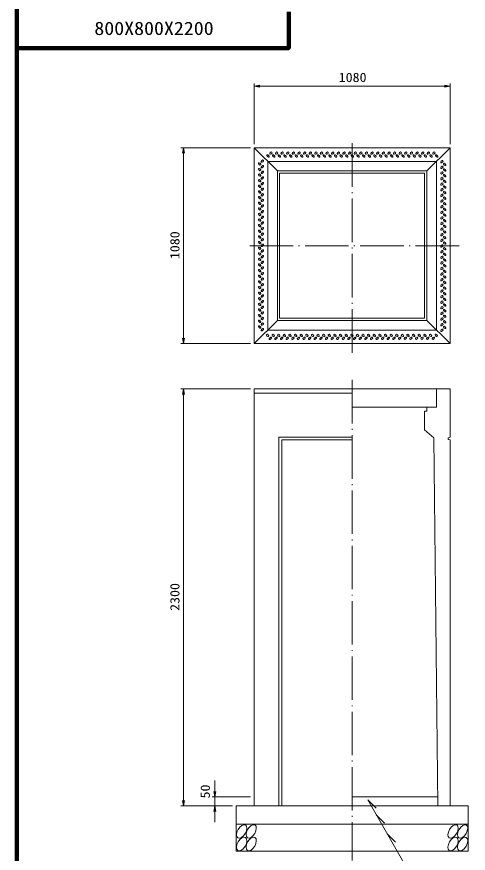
# Model space of a CAD drawing. Units: millimetres, scale not verified. Extents: x -8410 to 41710, y -74801 to 5940.
# Drawn here: x 26910 to 29401, y -63081 to -58467 of the extents above; entities that cross this region are included whole.
import ezdxf
from ezdxf.enums import TextEntityAlignment as Align

# ---------------------------------------------------------------- set-up
doc = ezdxf.new("R2010")
doc.units = ezdxf.units.MM
doc.header["$LTSCALE"] = 20
doc.linetypes.add('LONG_DASHED_DOTTED', pattern=[15.25, 12, -1.5, 0.25, -1.5])
for name, color, linetype, lineweight in [('0-0_グループ[0](0)-D-BMK(0)', 2, 'LONG_DASHED_DOTTED', 13), ('0-1_グループ[0](0)-D-STR(1)', 1, 'Continuous', 13), ('0-2_グループ[0](0)-D-STR-DIM(2)', 7, 'Continuous', 13), ('0-3_グループ[0](0)-D-STR-HTXT(3)', 7, 'Continuous', 13), ('0-5_グループ[0](0)-D-TTL(5)', 2, 'Continuous', 140)]:
    doc.layers.add(name, color=color, linetype=linetype, lineweight=lineweight)
doc.layers.add('0-6_グループ[0](0)-D-TTL-TXT(6)', color=7, linetype='Continuous')
doc.styles.add('ＭＳ ゴシック', font='')
doc.styles.get('ＭＳ ゴシック').set_extended_font_data('MS Gothic')

msp = doc.modelspace()

# ---------------------------------------------------------------- linework, layer by layer
at = {"layer": '0-0_グループ[0](0)-D-BMK(0)'}
for p, q in [((28760, -60320), (28760, -59140)), ((29350, -59730), (28170, -59730)), ((28760, -60470), (28760, -63120))]:
    msp.add_line(p, q, dxfattribs=at)
at = {"layer": '0-1_グループ[0](0)-D-STR(1)'}
for p, q in [((28220, -59190), (29300, -59190)), ((28220, -60270), (28220, -59190)), ((28348, -59318), (28220, -59190)), ((29172, -59318), (29300, -59190)), ((29300, -59190), (29300, -60270)), ((28295, -59265), (29225, -59265)), ((28295, -60195), (28295, -59265)), ((29225, -59265), (29225, -60195)), ((28348, -59318), (29172, -59318)), ((28348, -60142), (28348, -59318)), ((29172, -59318), (29172, -60142)), ((28360, -59330), (29160, -59330)), ((28360, -60130), (28360, -59330)), ((29160, -59330), (29160, -60130)), ((28220, -60270), (28348, -60142)), ((29172, -60142), (28348, -60142)), ((29160, -60130), (28360, -60130)), ((29172, -60142), (29300, -60270)), ((29225, -60195), (28295, -60195)), ((29300, -60270), (28220, -60270)), ((29300, -60520), (28220, -60520)), ((28220, -60520), (28220, -62820)), ((29225, -60520), (29225, -60620)), ((29300, -60520), (29300, -60786.5)), ((28760, -60543.3), (28220, -60543.3)), ((29225, -60620), (28760, -60620)), ((29160, -60642), (29160, -60745)), ((29160, -60745), (29210, -60790)), ((28356.5, -60786.5), (28356.5, -62820)), ((28356.5, -60786.5), (28760, -60786.5)), ((28371.5, -60801.5), (28371.5, -62820)), ((28371.5, -60801.5), (28760, -60801.5)), ((29210, -60790), (29232, -62820)), ((29290, -60790), (29300, -60786.5)), ((29300, -60801.5), (29300, -62820)), ((29231.46, -62770), (28760, -62770)), ((29400, -62820), (28120, -62820)), ((28120, -62820), (28120, -63070)), ((29400, -62820), (29400, -63070)), ((29400, -62920), (28120, -62920)), ((29400, -63070), (28120, -63070))]:
    msp.add_line(p, q, dxfattribs=at)
for points in [[(29172, -60620), (29172, -60642), (29160, -60642)], [(29300, -60801.5), (29290, -60798), (29290, -60790)]]:
    msp.add_lwpolyline(points, dxfattribs=at)
for centre, major_axis, ratio in [((28296.39, -59235.14), (6.01, -6.01), 0.529412), ((28311.89, -59219.64), (-6.01, -6.01), 0.529412), ((28327.43, -59235.11), (6.01, -6.01), 0.529412), ((28342.93, -59219.61), (-6.01, -6.01), 0.529412), ((28358.43, -59235.11), (6.01, -6.01), 0.529412), ((28373.93, -59219.61), (-6.01, -6.01), 0.529412), ((28389.43, -59235.11), (6.01, -6.01), 0.529412), ((28404.93, -59219.61), (-6.01, -6.01), 0.529412), ((28420.46, -59235.07), (6.01, -6.01), 0.529412), ((28435.96, -59219.57), (-6.01, -6.01), 0.529412), ((28451.46, -59235.07), (6.01, -6.01), 0.529412), ((28466.96, -59219.57), (-6.01, -6.01), 0.529412), ((28482.46, -59235.07), (6.01, -6.01), 0.529412), ((28497.96, -59219.57), (-6.01, -6.01), 0.529412), ((28513.5, -59235.03), (6.01, -6.01), 0.529412), ((28529, -59219.53), (-6.01, -6.01), 0.529412), ((28544.5, -59235.03), (6.01, -6.01), 0.529412), ((28560, -59219.53), (-6.01, -6.01), 0.529412), ((28575.5, -59235.03), (6.01, -6.01), 0.529412), ((28591, -59219.53), (-6.01, -6.01), 0.529412), ((28606.5, -59235.03), (6.01, -6.01), 0.529412), ((28622, -59219.53), (-6.01, -6.01), 0.529412), ((28637.5, -59235.03), (6.01, -6.01), 0.529412), ((28653, -59219.53), (-6.01, -6.01), 0.529412), ((28668.5, -59235.03), (6.01, -6.01), 0.529412), ((28684, -59219.53), (-6.01, -6.01), 0.529412), ((28699.5, -59235.03), (6.01, -6.01), 0.529412), ((28715, -59219.53), (-6.01, -6.01), 0.529412), ((28730.5, -59235.03), (6.01, -6.01), 0.529412), ((28746, -59219.53), (-6.01, -6.01), 0.529412), ((28761.5, -59235.03), (6.01, -6.01), 0.529412), ((28777, -59219.53), (-6.01, -6.01), 0.529412), ((28792.5, -59235.03), (6.01, -6.01), 0.529412), ((28808, -59219.53), (-6.01, -6.01), 0.529412), ((28823.5, -59235.03), (6.01, -6.01), 0.529412), ((28839, -59219.53), (-6.01, -6.01), 0.529412), ((28854.5, -59235.03), (6.01, -6.01), 0.529412), ((28870, -59219.53), (-6.01, -6.01), 0.529412), ((28885.5, -59235.03), (6.01, -6.01), 0.529412), ((28901, -59219.53), (-6.01, -6.01), 0.529412), ((28916.5, -59235.03), (6.01, -6.01), 0.529412), ((28932, -59219.53), (-6.01, -6.01), 0.529412), ((28947.5, -59235.03), (6.01, -6.01), 0.529412), ((28963, -59219.53), (-6.01, -6.01), 0.529412), ((28978.5, -59235.03), (6.01, -6.01), 0.529412), ((28994, -59219.53), (-6.01, -6.01), 0.529412), ((29009.5, -59235.03), (6.01, -6.01), 0.529412), ((29025, -59219.53), (-6.01, -6.01), 0.529412), ((29040.5, -59235.03), (6.01, -6.01), 0.529412), ((29056, -59219.53), (-6.01, -6.01), 0.529412), ((29071.5, -59235.03), (6.01, -6.01), 0.529412), ((29087, -59219.53), (-6.01, -6.01), 0.529412), ((29102.5, -59235.03), (6.01, -6.01), 0.529412), ((29118, -59219.53), (-6.01, -6.01), 0.529412), ((29133.5, -59235.03), (6.01, -6.01), 0.529412), ((29149, -59219.53), (-6.01, -6.01), 0.529412), ((29164.5, -59235.03), (6.01, -6.01), 0.529412), ((29180, -59219.53), (-6.01, -6.01), 0.529412), ((29195.5, -59235.03), (6.01, -6.01), 0.529412), ((29211, -59219.53), (-6.01, -6.01), 0.529412), ((29226.5, -59235.03), (6.01, -6.01), 0.529412), ((28249.53, -59279), (6.01, -6.01), 0.529412), ((28265.03, -59263.5), (6.01, 6.01), 0.529412), ((29254.86, -59266.39), (-6.01, -6.01), 0.529412), ((29270.36, -59281.89), (-6.01, 6.01), 0.529412), ((28249.53, -59310), (6.01, -6.01), 0.529412), ((28265.03, -59294.5), (6.01, 6.01), 0.529412), ((28265.03, -59325.5), (6.01, 6.01), 0.529412), ((29254.89, -59297.43), (-6.01, -6.01), 0.529412), ((29254.89, -59328.43), (-6.01, -6.01), 0.529412), ((29270.39, -59312.93), (-6.01, 6.01), 0.529412), ((28249.53, -59341), (6.01, -6.01), 0.529412), ((28249.53, -59372), (6.01, -6.01), 0.529412), ((28265.03, -59356.5), (6.01, 6.01), 0.529412), ((29254.89, -59359.43), (-6.01, -6.01), 0.529412), ((29270.39, -59343.93), (-6.01, 6.01), 0.529412), ((29270.39, -59374.93), (-6.01, 6.01), 0.529412), ((28249.53, -59403), (6.01, -6.01), 0.529412), ((28265.03, -59387.5), (6.01, 6.01), 0.529412), ((28265.03, -59418.5), (6.01, 6.01), 0.529412), ((29254.93, -59390.46), (-6.01, -6.01), 0.529412), ((29254.93, -59421.46), (-6.01, -6.01), 0.529412), ((29270.43, -59405.96), (-6.01, 6.01), 0.529412), ((28249.53, -59434), (6.01, -6.01), 0.529412), ((28249.53, -59465), (6.01, -6.01), 0.529412), ((28265.03, -59449.5), (6.01, 6.01), 0.529412), ((29254.93, -59452.46), (-6.01, -6.01), 0.529412), ((29270.43, -59436.96), (-6.01, 6.01), 0.529412), ((29270.43, -59467.96), (-6.01, 6.01), 0.529412), ((28249.53, -59496), (6.01, -6.01), 0.529412), ((28265.03, -59480.5), (6.01, 6.01), 0.529412), ((28265.03, -59511.5), (6.01, 6.01), 0.529412), ((29254.97, -59483.5), (-6.01, -6.01), 0.529412), ((29254.97, -59514.5), (-6.01, -6.01), 0.529412), ((29270.47, -59499), (-6.01, 6.01), 0.529412), ((28249.53, -59527), (6.01, -6.01), 0.529412), ((28249.53, -59558), (6.01, -6.01), 0.529412), ((28265.03, -59542.5), (6.01, 6.01), 0.529412), ((29254.97, -59545.5), (-6.01, -6.01), 0.529412), ((29270.47, -59530), (-6.01, 6.01), 0.529412), ((29270.47, -59561), (-6.01, 6.01), 0.529412), ((28249.53, -59589), (6.01, -6.01), 0.529412), ((28265.03, -59573.5), (6.01, 6.01), 0.529412), ((28265.03, -59604.5), (6.01, 6.01), 0.529412), ((29254.97, -59576.5), (-6.01, -6.01), 0.529412), ((29254.97, -59607.5), (-6.01, -6.01), 0.529412), ((29270.47, -59592), (-6.01, 6.01), 0.529412), ((28249.53, -59620), (6.01, -6.01), 0.529412), ((28249.53, -59651), (6.01, -6.01), 0.529412), ((28265.03, -59635.5), (6.01, 6.01), 0.529412), ((29254.97, -59638.5), (-6.01, -6.01), 0.529412), ((29270.47, -59623), (-6.01, 6.01), 0.529412), ((29270.47, -59654), (-6.01, 6.01), 0.529412), ((28249.53, -59682), (6.01, -6.01), 0.529412), ((28265.03, -59666.5), (6.01, 6.01), 0.529412), ((28265.03, -59697.5), (6.01, 6.01), 0.529412), ((29254.97, -59669.5), (-6.01, -6.01), 0.529412), ((29254.97, -59700.5), (-6.01, -6.01), 0.529412), ((29270.47, -59685), (-6.01, 6.01), 0.529412), ((28249.53, -59713), (6.01, -6.01), 0.529412), ((28249.53, -59744), (6.01, -6.01), 0.529412), ((28265.03, -59728.5), (6.01, 6.01), 0.529412), ((29254.97, -59731.5), (-6.01, -6.01), 0.529412), ((29270.47, -59716), (-6.01, 6.01), 0.529412), ((29270.47, -59747), (-6.01, 6.01), 0.529412), ((28249.53, -59775), (6.01, -6.01), 0.529412), ((28265.03, -59759.5), (6.01, 6.01), 0.529412), ((28265.03, -59790.5), (6.01, 6.01), 0.529412), ((29254.97, -59762.5), (-6.01, -6.01), 0.529412), ((29254.97, -59793.5), (-6.01, -6.01), 0.529412), ((29270.47, -59778), (-6.01, 6.01), 0.529412), ((28249.53, -59806), (6.01, -6.01), 0.529412), ((28249.53, -59837), (6.01, -6.01), 0.529412), ((28265.03, -59821.5), (6.01, 6.01), 0.529412), ((29254.97, -59824.5), (-6.01, -6.01), 0.529412), ((29270.47, -59809), (-6.01, 6.01), 0.529412), ((29270.47, -59840), (-6.01, 6.01), 0.529412), ((28249.53, -59868), (6.01, -6.01), 0.529412), ((28265.03, -59852.5), (6.01, 6.01), 0.529412), ((28265.03, -59883.5), (6.01, 6.01), 0.529412), ((29254.97, -59855.5), (-6.01, -6.01), 0.529412), ((29254.97, -59886.5), (-6.01, -6.01), 0.529412), ((29270.47, -59871), (-6.01, 6.01), 0.529412), ((28249.53, -59899), (6.01, -6.01), 0.529412), ((28249.53, -59930), (6.01, -6.01), 0.529412), ((28265.03, -59914.5), (6.01, 6.01), 0.529412), ((29254.97, -59917.5), (-6.01, -6.01), 0.529412), ((29270.47, -59902), (-6.01, 6.01), 0.529412), ((29270.47, -59933), (-6.01, 6.01), 0.529412), ((28249.53, -59961), (6.01, -6.01), 0.529412), ((28265.03, -59945.5), (6.01, 6.01), 0.529412), ((28265.03, -59976.5), (6.01, 6.01), 0.529412), ((29254.97, -59948.5), (-6.01, -6.01), 0.529412), ((29254.97, -59979.5), (-6.01, -6.01), 0.529412), ((29270.47, -59964), (-6.01, 6.01), 0.529412), ((28249.57, -59992.04), (6.01, -6.01), 0.529412), ((28249.57, -60023.04), (6.01, -6.01), 0.529412), ((28265.07, -60007.54), (6.01, 6.01), 0.529412), ((29254.97, -60010.5), (-6.01, -6.01), 0.529412), ((29270.47, -59995), (-6.01, 6.01), 0.529412), ((29270.47, -60026), (-6.01, 6.01), 0.529412), ((28249.57, -60054.04), (6.01, -6.01), 0.529412), ((28265.07, -60038.54), (6.01, 6.01), 0.529412), ((28265.07, -60069.54), (6.01, 6.01), 0.529412), ((29254.97, -60041.5), (-6.01, -6.01), 0.529412), ((29254.97, -60072.5), (-6.01, -6.01), 0.529412), ((29270.47, -60057), (-6.01, 6.01), 0.529412), ((28249.61, -60085.07), (6.01, -6.01), 0.529412), ((28249.61, -60116.07), (6.01, -6.01), 0.529412), ((28265.11, -60100.57), (6.01, 6.01), 0.529412), ((29254.97, -60103.5), (-6.01, -6.01), 0.529412), ((29270.47, -60088), (-6.01, 6.01), 0.529412), ((29270.47, -60119), (-6.01, 6.01), 0.529412), ((28249.61, -60147.07), (6.01, -6.01), 0.529412), ((28265.11, -60131.57), (6.01, 6.01), 0.529412), ((28265.11, -60162.57), (6.01, 6.01), 0.529412), ((29254.97, -60134.5), (-6.01, -6.01), 0.529412), ((29254.97, -60165.5), (-6.01, -6.01), 0.529412), ((29270.47, -60150), (-6.01, 6.01), 0.529412), ((28249.64, -60178.11), (6.01, -6.01), 0.529412), ((28265.14, -60193.61), (6.01, 6.01), 0.529412), ((29254.97, -60196.5), (-6.01, -6.01), 0.529412), ((29270.47, -60181), (-6.01, 6.01), 0.529412), ((28293.5, -60224.97), (-6.01, 6.01), 0.529412), ((28309, -60240.47), (6.01, 6.01), 0.529412), ((28324.5, -60224.97), (-6.01, 6.01), 0.529412), ((28340, -60240.47), (6.01, 6.01), 0.529412), ((28355.5, -60224.97), (-6.01, 6.01), 0.529412), ((28371, -60240.47), (6.01, 6.01), 0.529412), ((28386.5, -60224.97), (-6.01, 6.01), 0.529412), ((28402, -60240.47), (6.01, 6.01), 0.529412), ((28417.5, -60224.97), (-6.01, 6.01), 0.529412), ((28433, -60240.47), (6.01, 6.01), 0.529412), ((28448.5, -60224.97), (-6.01, 6.01), 0.529412), ((28464, -60240.47), (6.01, 6.01), 0.529412), ((28479.5, -60224.97), (-6.01, 6.01), 0.529412), ((28495, -60240.47), (6.01, 6.01), 0.529412), ((28510.5, -60224.97), (-6.01, 6.01), 0.529412), ((28526, -60240.47), (6.01, 6.01), 0.529412), ((28541.5, -60224.97), (-6.01, 6.01), 0.529412), ((28557, -60240.47), (6.01, 6.01), 0.529412), ((28572.5, -60224.97), (-6.01, 6.01), 0.529412), ((28588, -60240.47), (6.01, 6.01), 0.529412), ((28603.5, -60224.97), (-6.01, 6.01), 0.529412), ((28619, -60240.47), (6.01, 6.01), 0.529412), ((28634.5, -60224.97), (-6.01, 6.01), 0.529412), ((28650, -60240.47), (6.01, 6.01), 0.529412), ((28665.5, -60224.97), (-6.01, 6.01), 0.529412), ((28681, -60240.47), (6.01, 6.01), 0.529412), ((28696.5, -60224.97), (-6.01, 6.01), 0.529412), ((28712, -60240.47), (6.01, 6.01), 0.529412), ((28727.5, -60224.97), (-6.01, 6.01), 0.529412), ((28743, -60240.47), (6.01, 6.01), 0.529412), ((28758.5, -60224.97), (-6.01, 6.01), 0.529412), ((28774, -60240.47), (6.01, 6.01), 0.529412), ((28789.5, -60224.97), (-6.01, 6.01), 0.529412), ((28805, -60240.47), (6.01, 6.01), 0.529412), ((28820.5, -60224.97), (-6.01, 6.01), 0.529412), ((28836, -60240.47), (6.01, 6.01), 0.529412), ((28851.5, -60224.97), (-6.01, 6.01), 0.529412), ((28867, -60240.47), (6.01, 6.01), 0.529412), ((28882.5, -60224.97), (-6.01, 6.01), 0.529412), ((28898, -60240.47), (6.01, 6.01), 0.529412), ((28913.5, -60224.97), (-6.01, 6.01), 0.529412), ((28929, -60240.47), (6.01, 6.01), 0.529412), ((28944.5, -60224.97), (-6.01, 6.01), 0.529412), ((28960, -60240.47), (6.01, 6.01), 0.529412), ((28975.5, -60224.97), (-6.01, 6.01), 0.529412), ((28991, -60240.47), (6.01, 6.01), 0.529412), ((29006.5, -60224.97), (-6.01, 6.01), 0.529412), ((29022.04, -60240.43), (6.01, 6.01), 0.529412), ((29037.54, -60224.93), (-6.01, 6.01), 0.529412), ((29053.04, -60240.43), (6.01, 6.01), 0.529412), ((29068.54, -60224.93), (-6.01, 6.01), 0.529412), ((29084.04, -60240.43), (6.01, 6.01), 0.529412), ((29099.54, -60224.93), (-6.01, 6.01), 0.529412), ((29115.07, -60240.39), (6.01, 6.01), 0.529412), ((29130.57, -60224.89), (-6.01, 6.01), 0.529412), ((29146.07, -60240.39), (6.01, 6.01), 0.529412), ((29161.57, -60224.89), (-6.01, 6.01), 0.529412), ((29177.07, -60240.39), (6.01, 6.01), 0.529412), ((29192.57, -60224.89), (-6.01, 6.01), 0.529412), ((29208.11, -60240.36), (6.01, 6.01), 0.529412), ((29223.61, -60224.86), (-6.01, 6.01), 0.529412), ((28150.65, -62960.5), (-20.62, -35.72), 0.545455), ((28203.15, -62960.5), (-20.62, -35.72), 0.545455), ((29316.65, -62960.5), (-20.62, -35.72), 0.545455), ((29369.15, -62960.5), (-20.62, -35.72), 0.545455), ((28150.65, -63029.5), (-20.62, -35.72), 0.545455), ((28203.15, -63029.5), (-20.62, -35.72), 0.545455), ((29316.65, -63029.5), (-20.62, -35.72), 0.545455), ((29369.15, -63029.5), (-20.62, -35.72), 0.545455)]:
    msp.add_ellipse(centre, major_axis=major_axis, ratio=ratio, dxfattribs=at)
at = {"layer": '0-2_グループ[0](0)-D-STR-DIM(2)'}
for p, q in [((28220, -59170), (28220, -58835)), ((28220, -58850), (29300, -58850)), ((29300, -59170), (29300, -58835)), ((28200, -59190), (27815, -59190)), ((27830, -60270), (27830, -59190)), ((28200, -60270), (27815, -60270)), ((28200, -60520), (27815, -60520)), ((27830, -62820), (27830, -60520)), ((28002.48, -62910), (28002.48, -62680)), ((28002.48, -62770), (28002.48, -62680)), ((28200, -62770), (27987.48, -62770)), ((28100, -62820), (27815, -62820)), ((28100, -62820), (27987.48, -62820)), ((28002.48, -62910), (28002.48, -62820))]:
    msp.add_line(p, q, dxfattribs=at)
for points in [[(28250, -58845), (28220, -58850), (28250, -58855)], [(29270, -58855), (29300, -58850), (29270, -58845)], [(27835, -59220), (27830, -59190), (27825, -59220)], [(27825, -60240), (27830, -60270), (27835, -60240)], [(27835, -60550), (27830, -60520), (27825, -60550)], [(27997.48, -62740), (28002.48, -62770), (28007.48, -62740)], [(27825, -62790), (27830, -62820), (27835, -62790)], [(28007.48, -62850), (28002.48, -62820), (27997.48, -62850)]]:
    msp.add_lwpolyline(points, dxfattribs=at)
at = {"layer": '0-3_グループ[0](0)-D-STR-HTXT(3)'}
for p, q in [((28845.9, -62786.82), (29298.07, -63570)), ((28845.9, -62786.82), (28891.65, -62832.58)), ((28893.11, -62868.59), (28938.86, -62914.35)), ((28953.78, -62973.68), (28999.53, -63019.43))]:
    msp.add_line(p, q, dxfattribs=at)
at = {"layer": '0-5_グループ[0](0)-D-TTL(5)'}
msp.add_line((26910, -74801.43), (26910, -47940), dxfattribs=at)
msp.add_lwpolyline([(26910, -58640), (28410, -58640), (28410, -58440)], dxfattribs=at)

# ---------------------------------------------------------------- texts
at = {"layer": '0-2_グループ[0](0)-D-STR-DIM(2)', "style": 'ＭＳ ゴシック', "width": 1.1}
msp.add_text('1080', height=51.32, dxfattribs=at).set_placement((28685.8, -58843), align=Align.BOTTOM_LEFT)
for s, p in [('1080', (27823, -59804.2)), ('2300', (27823, -61744.2)), ('50', (27990.47, -62778.3))]:
    msp.add_text(s, height=51.32, rotation=90, dxfattribs=at).set_placement(p, align=Align.BOTTOM_LEFT)
at = {"layer": '0-6_グループ[0](0)-D-TTL-TXT(6)', "style": 'ＭＳ ゴシック', "width": 1.1}
msp.add_text('800X800X2200', height=73.31, dxfattribs=at).set_placement((27338, -58590), align=Align.BOTTOM_LEFT)

doc.saveas('drawing.dxf')
